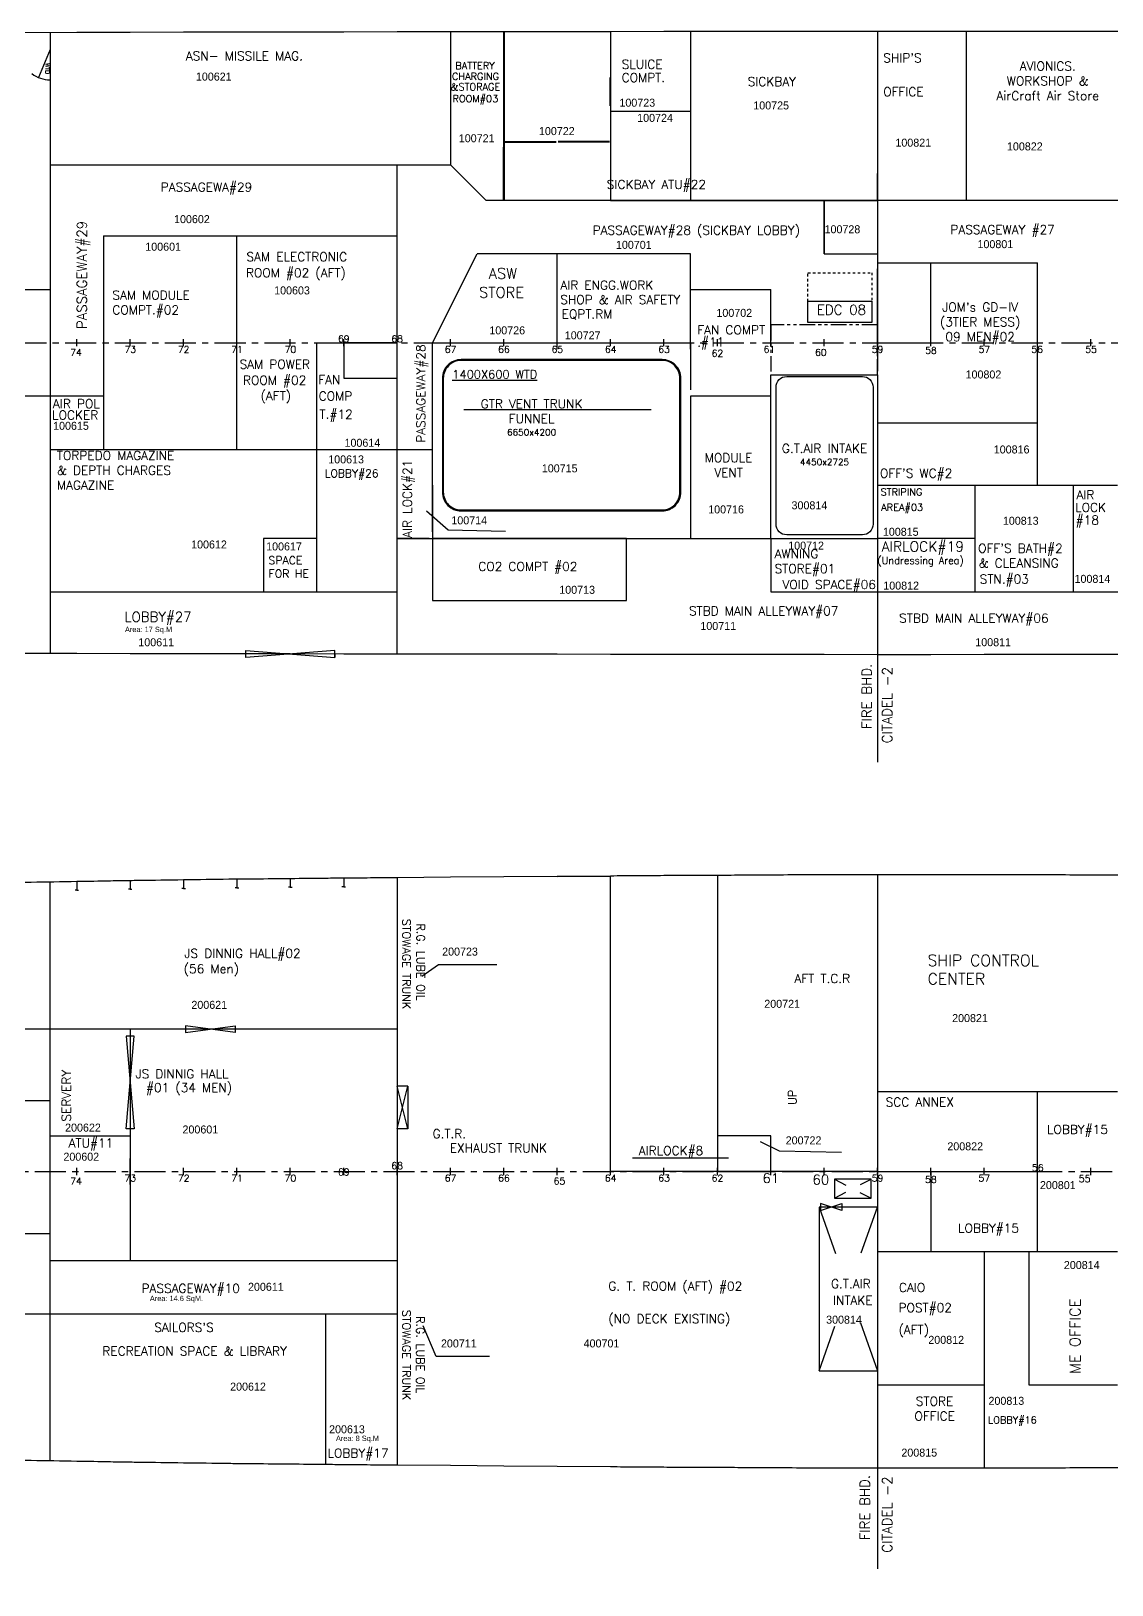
# Model space of a CAD drawing. Header units: millimetres. Extents: x 4499 to 177087, y -131598 to 56514.
# Drawn here: x 49766 to 80140, y -72042 to -28364 of the extents above; entities that cross this region are included whole.
import ezdxf
from ezdxf.enums import TextEntityAlignment as Align

# ---------------------------------------------------------------- set-up
doc = ezdxf.new("R2010")
doc.units = ezdxf.units.MM
doc.header["$LTSCALE"] = 700
doc.header["$MEASUREMENT"] = 0
for name, pattern in [('CENTER', [2, 1.25, -0.25, 0.25, -0.25]), ('DOT', [0.2, 0.1, -0.1]), ('PHANTOM2', [1.25, 0.625, -0.125, 0.125, -0.125, 0.125, -0.125])]:
    doc.linetypes.add(name, pattern=pattern)
for name, color, linetype in [('00', 7, 'Continuous'), ('01', 7, 'Continuous'), ('1 DECK', 7, 'Continuous'), ('2 DECK', 7, 'Continuous'), ('COMPT.NOS', 4, 'Continuous'), ('COMPTNAME', 7, 'Continuous'), ('EDC', 7, 'Continuous'), ('HATCHES', 7, 'Continuous'), ('UP-DOWN', 7, 'Continuous')]:
    doc.layers.add(name, color=color, linetype=linetype)
doc.styles.add('ROMANS', font='romans.shx', dxfattribs={"height": 150})
doc.styles.add('style1', font='romans.shx', dxfattribs={"height": 250})

msp = doc.modelspace()

# ---------------------------------------------------------------- linework, layer by layer
at = {"color": 18, "linetype": 'Continuous', "true_color": 0x000000}
for p, q in [((61551, -28379), (61551, -32124)), ((51051, -52273), (51051, -52513)), ((52551, -52247), (52551, -52487)), ((54051, -52224), (54051, -52464)), ((54051, -52224), (54051, -52464)), ((55551, -52206), (55551, -52446)), ((57051, -52191), (57051, -52431)), ((58551, -52177), (58551, -52417)), ((51051, -52513), (51001, -52513)), ((51051, -52513), (51101, -52513)), ((52551, -52487), (52501, -52487)), ((52551, -52487), (52601, -52487)), ((54051, -52464), (54001, -52464)), ((54051, -52464), (54101, -52464)), ((54051, -52464), (54101, -52464)), ((55551, -52446), (55501, -52446)), ((55551, -52446), (55601, -52446)), ((57051, -52431), (57001, -52431)), ((57051, -52431), (57101, -52431)), ((58551, -52417), (58501, -52417)), ((58551, -52417), (58601, -52417))]:
    msp.add_line(p, q, dxfattribs=at)
at = {"color": 18, "lineweight": 40, "true_color": 0x000000}
for p, q in [((63051, -28376), (63051, -33124)), ((63051, -29669), (63052, -30469)), ((66052, -30469), (66052, -29669)), ((63051, -30624), (63051, -33124)), ((63051, -33124), (63051, -31624)), ((63081, -31474), (64521, -31474)), ((66022, -31474), (64582, -31474))]:
    msp.add_line(p, q, dxfattribs=at)
at = {"color": 18, "true_color": 0x000000}
for p, q in [((66052, -28372), (66052, -33124)), ((68302, -28369), (68302, -33124)), ((73552, -28364), (73552, -37924)), ((50301, -28397), (50301, -45851)), ((50301, -30103), (50301, -31503)), ((50301, -30103), (50301, -31503)), ((50301, -30103), (50301, -31503)), ((50301, -30103), (50301, -31503)), ((50301, -30103), (50301, -31503)), ((50301, -30103), (50301, -31503)), ((63051, -30624), (63051, -33124)), ((63051, -33124), (63051, -31624)), ((60051, -45868), (60051, -32124)), ((62551, -33124), (61551, -32124)), ((66052, -33124), (73552, -33124)), ((61051, -37124), (62301, -34624)), ((64551, -37304), (64551, -34624)), ((33050, -35624), (50301, -35624)), ((51051, -37224), (51051, -37024)), ((52551, -37224), (52551, -37024)), ((54051, -37224), (54051, -37024)), ((55551, -37224), (55551, -37024)), ((57051, -37224), (57051, -37024)), ((58551, -37224), (58551, -37024)), ((60051, -37224), (60051, -37024)), ((61551, -37224), (61551, -37024)), ((63051, -37224), (63051, -37024)), ((64551, -37224), (64551, -37024)), ((66052, -37224), (66052, -37024)), ((67552, -37224), (67552, -37024)), ((69052, -37224), (69052, -37024)), ((70552, -37224), (70552, -37024)), ((72052, -37224), (72052, -37024)), ((73552, -37224), (73552, -37024)), ((75052, -37224), (75052, -37024)), ((76552, -37224), (76552, -37024)), ((78052, -37224), (78052, -37024)), ((79552, -37224), (79552, -37024)), ((70552, -38024), (73552, -38024)), ((70552, -42624), (70552, -38024)), ((73552, -38024), (73552, -42624)), ((51801, -38624), (33050, -38624)), ((61926, -39002), (67191, -39002)), ((50301, -40124), (61051, -40124)), ((61051, -41124), (61051, -42624)), ((73552, -41124), (80302, -41124)), ((76302, -44124), (76302, -41124)), ((60051, -42624), (61051, -42624)), ((60051, -42624), (61051, -42624)), ((60951, -42624), (60051, -42624)), ((61051, -42624), (73552, -42624)), ((70552, -42624), (70552, -44124)), ((76302, -42624), (73552, -42624)), ((73552, -42624), (73552, -45884)), ((70552, -44124), (117054, -44124)), ((70552, -44124), (73552, -44124)), ((50301, -68557), (50301, -52285)), ((60051, -52164), (60051, -68678)), ((66052, -60421), (66052, -52116)), ((69052, -52099), (69052, -57549)), ((73552, -52084), (73552, -68758)), ((60051, -56421), (34550, -56421)), ((52551, -56421), (52551, -62921)), ((69052, -57549), (69052, -59421)), ((60351, -58021), (60051, -58021)), ((60051, -59221), (60351, -58021)), ((60351, -59221), (60051, -58021)), ((60351, -58021), (60351, -59221)), ((60351, -59221), (60051, -59221)), ((50301, -59421), (52551, -59421)), ((70552, -59421), (69052, -59421)), ((69052, -59421), (69052, -60421)), ((70552, -60421), (70552, -59421)), ((51051, -60521), (51051, -60321)), ((52551, -60521), (52551, -60321)), ((54051, -60521), (54051, -60321)), ((55551, -60521), (55551, -60321)), ((57051, -60521), (57051, -60321)), ((58551, -60521), (58551, -60321)), ((60051, -60521), (60051, -60321)), ((61551, -60521), (61551, -60321)), ((63051, -60521), (63051, -60321)), ((64551, -60521), (64551, -60321)), ((66052, -60521), (66052, -60321)), ((73552, -60421), (66052, -60421)), ((67552, -60521), (67552, -60321)), ((69052, -60521), (69052, -60321)), ((69052, -60421), (70552, -60421)), ((70552, -60521), (70552, -60321)), ((72052, -60521), (72052, -60321)), ((73372, -60639), (72340, -60639)), ((72340, -60639), (72340, -61171)), ((72340, -60639), (72665, -60807)), ((73077, -60791), (73372, -60639)), ((73372, -61171), (73372, -60639)), ((73552, -60521), (73552, -60321)), ((75052, -60521), (75052, -60321)), ((76552, -60521), (76552, -60321)), ((78052, -60521), (78052, -60321)), ((79552, -60521), (79552, -60321)), ((79552, -60521), (79552, -60321)), ((72340, -61171), (72661, -61005)), ((73054, -61007), (73372, -61171)), ((71912, -61421), (71912, -66021)), ((73552, -61421), (71912, -61421)), ((71912, -61421), (72376, -62722)), ((72340, -61171), (73372, -61171)), ((73095, -62703), (73552, -61421)), ((76552, -62671), (76552, -68758)), ((77802, -62671), (77802, -66421)), ((34550, -64421), (50301, -64421)), ((50301, -64421), (60051, -64421)), ((71912, -66021), (72357, -64773)), ((73071, -64672), (73552, -66021)), ((71912, -66021), (73552, -66021)), ((73552, -66421), (76552, -66421)), ((77802, -66421), (80302, -66421))]:
    msp.add_line(p, q, dxfattribs=at)
at = {"color": 18, "ltscale": 0.001, "true_color": 0x000000}
msp.add_line((50301, -32124), (61551, -32124), dxfattribs=at)
msp.add_line((50301, -32124), (61551, -32124), dxfattribs=at)
at = {"color": 18, "linetype": 'ByBlock', "true_color": 0x000000}
for p, q in [((51801, -34124), (51801, -40124)), ((58301, -45865), (58301, -45977)), ((58301, -45865), (58301, -45977))]:
    msp.add_line(p, q, dxfattribs=at)
at = {"color": 18, "linetype": 'CENTER', "true_color": 0x000000}
msp.add_line((7870, -60421), (163784, -60421), dxfattribs=at)
at = {"color": 18, "true_color": 0x000000}
for points in [[(73552, -37124), (75052, -37124), (75052, -34874)], [(50301, -44124), (60051, -44124)], [(54101, -56325), (54101, -56516), (55501, -56325), (55501, -56516), (54101, -56325)], [(54101, -56325), (54101, -56516), (55501, -56325), (55501, -56516), (54101, -56325)], [(52438, -59221), (52663, -56621), (52438, -56621), (52663, -59221), (52438, -59221)], [(46051, -58421), (50301, -58421)], [(50301, -62171), (48051, -62171), (48051, -62921), (46551, -62921), (43550, -62921), (43550, -60421), (46051, -60421)], [(71952, -61321), (71952, -61521), (72552, -61321), (72552, -61521), (71952, -61321)], [(50301, -62921), (60051, -62921)]]:
    msp.add_lwpolyline(points, dxfattribs=at)
at = {"color": 18, "linetype": 'DOT', "true_color": 0x000000}
msp.add_lwpolyline([(71598, -35960), (71598, -35159), (73398, -35159), (73398, -35961)], dxfattribs=at)
at = {"color": 18, "linetype": 'CENTER', "true_color": 0x000000}
msp.add_lwpolyline([(7322, -37124), (117054, -37124), (167714, -37124)], dxfattribs=at)
at = {"color": 18, "true_color": 0x000000}
for points in [[(58551, -38124), (60051, -38124), (60051, -37124), (58551, -37124)], [(55801, -45977), (55801, -45779), (58301, -45977), (58301, -45777), (55801, -45977)], [(55801, -45977), (55801, -45779), (58301, -45977), (58301, -45777), (55801, -45977)], [(72340, -61171), (73372, -61171), (73372, -60639), (72340, -60639)]]:
    msp.add_lwpolyline(points, close=True, dxfattribs=at)
for points in [[(61851, -41849), (67502, -41849, 0.414214), (68027, -41324), (68027, -38124, 0.414214), (67502, -37599), (61851, -37599, 0.414214), (61326, -38124), (61326, -41324, 0.414214)], [(61851, -41824), (67502, -41824, 0.414214), (68002, -41324), (68002, -38124, 0.414214), (67502, -37624), (61851, -37624, 0.414214), (61351, -38124), (61351, -41324, 0.414214)], [(71002, -38074), (73127, -38074, -0.414214), (73427, -38374), (73427, -42224, -0.414214), (73127, -42524), (71002, -42524, -0.414214), (70702, -42224), (70702, -38374, -0.414214)]]:
    msp.add_lwpolyline(points, format="xyb", close=True, dxfattribs=at)
at = {"layer": '00', "color": 18, "true_color": 0x000000}
for p, q in [((50301, -32124), (50301, -33874)), ((73552, -33117), (73552, -32367)), ((73552, -39374), (78052, -39374)), ((79052, -41124), (79052, -44124))]:
    msp.add_line(p, q, dxfattribs=at)
for points in [[(88553, -33124), (73552, -33124), (62551, -33124)], [(51801, -34124), (60051, -34124)]]:
    msp.add_lwpolyline(points, dxfattribs=at)
at = {"layer": '00', "color": 18, "linetype": 'PHANTOM2', "true_color": 0x000000}
msp.add_lwpolyline([(73552, -38024), (73552, -36624), (70552, -36624), (70552, -38024)], dxfattribs=at)
at = {"layer": '00', "color": 18, "linetype": 'Continuous', "true_color": 0x000000}
msp.add_lwpolyline([(61051, -42444), (61051, -37124), (68302, -37124), (68302, -38444)], dxfattribs=at)
at = {"layer": '00', "color": 18, "true_color": 0x000000}
for points in [[(68302, -42624), (70552, -42624), (70552, -38624), (68302, -38624)], [(61051, -44374), (66502, -44374), (66502, -42624), (61051, -42624)]]:
    msp.add_lwpolyline(points, close=True, dxfattribs=at)
at = {"layer": '01', "color": 18, "linetype": 'ByBlock', "true_color": 0x000000}
for p, q in [((76052, -33124), (76052, -28364)), ((68302, -30624), (66052, -30624)), ((72052, -34624), (72052, -33124)), ((72052, -33124), (72052, -34624)), ((55551, -40124), (55551, -34124)), ((68302, -34624), (62301, -34624)), ((68302, -37304), (68302, -34624)), ((72052, -34624), (73552, -34624)), ((73552, -34874), (78052, -34874)), ((78052, -41124), (78052, -34874)), ((73552, -36549), (73552, -35049)), ((68302, -35624), (70552, -35624)), ((70552, -37124), (70552, -35624)), ((73552, -37124), (73552, -35874)), ((57801, -44124), (57801, -37124)), ((57801, -37124), (60051, -37124)), ((61051, -37304), (61051, -37124)), ((79052, -44124), (80302, -44124)), ((73552, -45884), (73552, -48916)), ((73552, -58171), (80302, -58171)), ((78052, -62671), (78052, -58171)), ((52551, -60791), (52551, -60051)), ((73552, -60421), (78052, -60421)), ((75052, -60421), (75052, -62671)), ((73552, -62671), (80302, -62671)), ((41300, -64421), (50301, -64421)), ((58051, -68660), (58051, -64421)), ((73552, -68758), (73552, -71594))]:
    msp.add_line(p, q, dxfattribs=at)
at = {"layer": '01', "color": 18, "true_color": 0x000000}
for p, q in [((50301, -28883), (49972, -29667)), ((62426, -44374), (65052, -44374))]:
    msp.add_line(p, q, dxfattribs=at)
at = {"layer": '01', "color": 18, "linetype": 'ByBlock', "true_color": 0x000000}
msp.add_lwpolyline([(73398, -36559), (71598, -36560), (71598, -35960), (73398, -35959)], close=True, dxfattribs=at)
at = {"layer": '01', "color": 18, "linetype": 'Continuous', "true_color": 0x000000}
msp.add_lwpolyline([(57801, -42624), (56301, -42624), (56301, -44124)], dxfattribs=at)
at = {"layer": '01', "color": 18, "true_color": 0x000000}
msp.add_arc((50301, -28883), 850, 232.8164, 270, dxfattribs=at)
at = {"layer": '1 DECK', "color": 18, "true_color": 0x000000}
for points in [[(49551, -28399, 0), (51051, -28395, 0), (52551, -28391, 0), (54051, -28389, 0), (55551, -28387, 0), (57051, -28385, 0), (58551, -28382, 0), (60051, -28379, 0), (61551, -28377, 0), (63051, -28376, 0), (64551, -28375, 0), (66052, -28372, 0), (67552, -28370, 0), (69052, -28369, 0), (70552, -28367, 0), (72052, -28365, 0), (73552, -28364, 0), (75052, -28364, 0), (76552, -28365, 0), (78052, -28366, 0), (79552, -28367, 0), (81052, -28367, 0)], [(49551, -45849, 0), (51051, -45853, 0), (52551, -45856, 0), (54051, -45859, 0), (55551, -45861, 0), (57051, -45863, 0), (58551, -45865, 0), (60051, -45868, 0), (61551, -45871, 0), (63051, -45872, 0), (64551, -45873, 0), (66052, -45875, 0), (67552, -45878, 0), (69052, -45879, 0), (70552, -45881, 0), (72052, -45883, 0), (73552, -45884, 0), (75052, -45884, 0), (76552, -45883, 0), (78052, -45882, 0), (79552, -45881, 0), (81052, -45880, 0)]]:
    msp.add_polyline3d(points, dxfattribs=at)
at = {"layer": '2 DECK', "color": 18, "true_color": 0x000000}
msp.add_line((64551, -52128), (66052, -52116), dxfattribs=at)
for points in [[(81052, -52100, 0.000133), (80427, -52095, 0.000095), (79552, -52090, 0.000571), (78598, -52085, 0.001), (78052, -52084), (76552, -52084), (75052, -52084), (73552, -52084), (72052, -52084, 0.000833), (71516, -52084, 0.000463), (70552, -52089, 0.000722), (69821, -52093, -0.000685), (69052, -52099, -0.000805), (68173, -52102, 0.001138), (67552, -52105, 0.000167), (66802, -52110, 0.000167), (66052, -52116), (64551, -52128), (63051, -52140), (61551, -52152), (60051, -52164, 0.000167), (59301, -52170, 0.000167), (58551, -52177, 0.00025), (58051, -52181, -0.000125), (57051, -52192, -0.000375), (56051, -52201, 0.00075), (55551, -52206, 0.0005), (55320, -52208, 0.000091), (54051, -52226, 0.000076), (52782, -52243, 0.000417), (52551, -52247, 0.000657), (52002, -52256, -0.000379), (51051, -52273, -0.000028), (49765, -52294, -0.000167), (49551, -52298)], [(81052, -68742, -0.000133), (80427, -68747, -0.000095), (79552, -68752, -0.000571), (78598, -68757, -0.001), (78052, -68758), (76552, -68758), (75052, -68758), (73552, -68758), (72052, -68758, -0.000833), (71516, -68757, -0.000463), (70552, -68753, -0.000722), (69821, -68748, 0.000685), (69052, -68743, 0.000805), (68173, -68740, -0.001138), (67552, -68737, -0.000167), (66802, -68732, -0.000167), (66052, -68726), (64551, -68714), (63051, -68702), (61551, -68690), (60051, -68678, -0.000167), (59301, -68672, -0.000167), (58551, -68665, -0.00025), (58051, -68660, 0.000125), (57051, -68650, 0.000375), (56051, -68641, -0.00075), (55551, -68636, -0.0005), (55320, -68633, -0.000091), (54051, -68616, -0.000076), (52782, -68599, -0.000417), (52551, -68595, -0.000657), (52002, -68586, 0.000379), (51051, -68569, 0.000028), (49765, -68548, 0.000167), (49551, -68544)]]:
    msp.add_lwpolyline(points, format="xyb", dxfattribs=at)
at = {"layer": 'COMPT.NOS', "color": 18, "linetype": 'ByBlock', "true_color": 0x000000}
for p, q in [((61490, -42395), (60875, -41858)), ((63102, -42433), (61490, -42395)), ((61214, -54609), (60746, -54943)), ((62851, -54609), (61214, -54609)), ((70802, -59850), (70267, -59583)), ((72539, -59883), (70802, -59850)), ((61147, -65625), (60780, -64757)), ((62651, -65625), (61147, -65625))]:
    msp.add_line(p, q, dxfattribs=at)
at = {"layer": 'COMPTNAME', "color": 18, "linetype": 'ByBlock', "true_color": 0x000000}
msp.add_line((69367, -60047), (66667, -60047), dxfattribs=at)

# ---------------------------------------------------------------- texts
at = {"color": 18, "true_color": 0x000000, "style": 'ROMANS'}
msp.add_text('WTD', height=118.5, rotation=270, dxfattribs=at).set_placement((50168, -29262))
for s, height, p in [('69', 189, (58554, -37012)), ('68', 189, (60053, -37014)), ('73', 189, (52554, -37311)), ('72', 189, (54054, -37311)), ('71', 189, (55554, -37311)), ('70', 189, (57054, -37311)), ('67', 189, (61554, -37311)), ('66', 189, (63054, -37311)), ('65', 189, (64555, -37311)), ('64', 189, (66055, -37311)), ('63', 189, (67555, -37311)), ('62', 189, (69055, -37422)), ('61', 189, (70515, -37311)), ('59', 189, (73555, -37311)), ('58', 189, (75055, -37341)), ('57', 189, (76555, -37311)), ('56', 189, (78039, -37311)), ('55', 189, (79555, -37311)), ('68', 192.5, (60054, -60255)), ('56', 192.5, (78055, -60317)), ('73', 192.5, (52554, -60608)), ('72', 192.5, (54054, -60608)), ('71', 192.5, (55554, -60608)), ('70', 192.5, (57054, -60608)), ('69', 192.5, (58554, -60433)), ('67', 192.5, (61554, -60608)), ('66', 192.5, (63054, -60608)), ('64', 192.5, (66055, -60608)), ('63', 192.5, (67555, -60608)), ('62', 192.5, (69055, -60608)), ('61', 270, (70555, -60608)), ('59', 192.5, (73555, -60608)), ('58', 192.5, (75055, -60646)), ('57', 192.5, (76555, -60608))]:
    msp.add_text(s, height=height, dxfattribs=at).set_placement(p, align=Align.MIDDLE)
for s, height, p in [('74', 189, (51030, -37490)), ('60', 189, (71960, -37490)), ('74', 192.5, (51030, -60787)), ('65', 192.5, (64614, -60787)), ('60', 275, (71960, -60787)), ('55', 192.5, (79374, -60719))]:
    msp.add_text(s, height=height, dxfattribs=at).set_placement(p, align=Align.CENTER)
for s, p in [('FIRE BHD.', (73388, -46146)), ('CITADEL -2', (73961, -46239)), ('FIRE BHD.', (73334, -68950)), ('CITADEL -2', (73961, -68992))]:
    msp.add_text(s, height=275, rotation=90, dxfattribs=at).set_placement(p, align=Align.RIGHT)
at = {"color": 18, "true_color": 0x000000, "char_height": 150.01, "attachment_point": 1}
for s, insert, width in [('Area: 17 Sq.M', (52405, -45108), 2090.1), ('Area: 14.6 SqM.', (53104, -63914), 3188.82), ('Area: 8 Sq.M', (58334, -67847), 1700.08)]:
    msp.add_mtext(s, dxfattribs=dict(at, insert=insert, width=width))
at = {"layer": 'COMPT.NOS', "color": 18, "linetype": 'ByBlock', "true_color": 0x000000, "char_height": 225, "attachment_point": 1}
for s, insert, width in [('100621', (54398, -29531), 1831.54), ('100723', (66300, -30264), 1831.54), ('100725', (70062, -30341), 1831.54), ('100724', (66799, -30691), 1831.54), ('100721', (61786, -31264), 1831.54), ('100722', (64039, -31062), 1831.54), ('100821', (74056, -31388), 1831.54), ('100822', (77191, -31493), 1831.54), ('100602', (53784, -33538), 1831.54), ('100728', (72065, -33822), 1831.54), ('100601', (52975, -34313), 1831.54), ('100701', (66202, -34260), 1831.54), ('100801', (76363, -34241), 1831.54), ('100603', (56597, -35541), 1831.54), ('100702', (69026, -36172), 1831.54), ('100726', (62645, -36664), 1831.54), ('100727', (64765, -36803), 1831.54), ('100802', (76028, -37904), 1831.54), ('100615', (50385, -39347), 1831.54), ('100614', (58574, -39824), 1831.54), ('100816', (76820, -40012), 1831.54), ('100613', (58117, -40291), 1831.54), ('100715', (64119, -40543), 1831.54), ('100716', (68795, -41697), 1831.54), ('300814', (71137, -41582), 1831.54), ('100714', (61577, -42004), 1831.54), ('100815', (73704, -42326), 1831.54), ('100813', (77076, -42016), 1831.54), ('100612', (54264, -42683), 1831.54), ('100617', (56372, -42738), 1831.54), ('100712', (71044, -42715), 1831.54), ('100814', (79090, -43649), 1831.54), ('100713', (64610, -43957), 1831.54), ('100812', (73716, -43839), 1831.54), ('100711', (68575, -44974), 1831.54), ('100611', (52780, -45432), 1831.54), ('100811', (76301, -45430), 1831.54), ('200723', (61318, -54127), 1831.54), ('200621', (54271, -55624), 1831.54), ('200721', (70371, -55595), 1831.54), ('200821', (75650, -55996), 1831.54), ('200622', (50722, -59075), 1831.54), ('200601', (54021, -59127), 1323.41), ('200722', (70973, -59434), 1831.54), ('200822', (75516, -59601), 1831.54), ('200602', (50675, -59893), 1831.54), ('200801', (78118, -60691), 1831.54), ('200814', (78790, -62938), 1831.54), ('200611', (55862, -63550), 1831.54), ('300814', (72109, -64474), 1831.54), ('200812', (74981, -65041), 1831.54), ('200711', (61285, -65142), 1831.54), ('400701', (65294, -65141), 1831.54), ('200612', (55360, -66356), 1831.54), ('200813', (76672, -66755), 1831.54), ('200613', (58141, -67555), 1831.54), ('200815', (74224, -68211), 1831.54)]:
    msp.add_mtext(s, dxfattribs=dict(at, insert=insert, width=width))
at = {"layer": 'COMPTNAME', "color": 18, "true_color": 0x000000}
for s, height, style, p in [('ASN- MISSILE MAG. ', 250.01, 'style1', (57577, -29187)), ('PASSAGEWAY#28 (SICKBAY LOBBY)', 250.01, 'style1', (71375, -34087)), ('PASSAGEWAY #27', 250.01, 'style1', (78535, -34068)), ('LOBBY#26', 220, 'ROMANS', (59529, -40909)), ('VOID SPACE#06', 250.01, 'style1', (73509, -44046)), ('AFT T.C.R', 250, 'style1', (72784, -55121)), ('G.T.R.', 250, 'style1', (61991, -59484)), ('ATU#11', 250, 'style1', (52074, -59746)), ('EXHAUST TRUNK', 250.01, 'style1', (64266, -59887)), ('PASSAGEWAY#10', 250.01, 'style1', (55633, -63831)), ('G. T. ROOM (AFT) #02', 250.01, 'style1', (69751, -63769)), ('G.T.AIR', 250, 'style1', (73362, -63702)), ('INTAKE', 250, 'style1', (73415, -64167)), ('(NO DECK EXISTING)', 250.01, 'style1', (69416, -64684))]:
    msp.add_text(s, height=height, dxfattribs=dict(at, style=style)).set_placement(p, align=Align.RIGHT)
at = {"layer": 'COMPTNAME', "color": 18, "linetype": 'ByBlock', "true_color": 0x000000}
for s, height, style, p in [('BATTERY ', 200, 'style1', (61690, -29436)), ('SLUICE ', 250, 'style1', (66364, -29424)), ("SHIP'S ", 250, 'style1', (73713, -29243)), ('CHARGING', 200, 'style1', (61596, -29733)), ('COMPT.', 250, 'style1', (66364, -29797)), ('&STORAGE ', 200, 'style1', (61554, -30031)), ('ROOM#03', 200, 'style1', (61609, -30363)), ('OFFICE', 250, 'style1', (73713, -30194)), ('SAM ELECTRONIC ', 250.01, 'style1', (55820, -34831)), ('ROOM #02 (AFT)', 250.01, 'style1', (55804, -35283)), ('ASW ', 300, 'ROMANS', (62628, -35324)), ('STORE', 300, 'ROMANS', (62356, -35858)), ('AIR ENGG.WORK', 250.01, 'style1', (64640, -35631)), ('SHOP & AIR SAFETY ', 250.01, 'style1', (64636, -36038)), ('EQPT.RM', 250, 'style1', (64677, -36444)), ('SAM POWER ', 250, 'style1', (55625, -37855)), ('ROOM #02 ', 250, 'style1', (55722, -38304)), ('FAN ', 250, 'style1', (57838, -38290)), ('AIR POL ', 250, 'style1', (50379, -38963)), ('(AFT)', 250, 'style1', (56215, -38741)), ('COMP', 250, 'style1', (57850, -38749)), ('LOCKER', 250, 'style1', (50357, -39282)), ('T.#12', 250, 'style1', (57874, -39260)), ("OFF'S WC#2", 250, 'style1', (73620, -40918)), ('STRIPING ', 200.2, 'ROMANS', (73639, -41422)), ('AIR', 250, 'style1', (79146, -41524)), ('AREA#03', 200.2, 'ROMANS', (73658, -41851)), ('LOCK', 250, 'style1', (79109, -41880)), ('#18', 250, 'style1', (79125, -42235)), ("OFF'S BATH#2 ", 250.01, 'style1', (76380, -43028)), ('(Undressing Area)', 200.21, 'ROMANS', (73549, -43345)), ('& CLEANSING', 250.01, 'style1', (76395, -43442)), ('STN.#03', 250, 'style1', (76424, -43893)), ('JS DINNIG HALL#02', 250.01, 'style1', (54074, -54415)), ('(56 Men)', 250, 'style1', (54055, -54848)), ('SHIP CONTROL ', 320.12, 'ROMANS', (74961, -54646)), ('CENTER', 320.1, 'ROMANS', (74961, -55165)), ('JS DINNIG HALL ', 250.01, 'style1', (52702, -57802)), ('#01 (34 MEN)', 250.01, 'style1', (52995, -58188)), ('AIRLOCK#8', 250, 'style1', (66843, -59959)), ('CAIO ', 250, 'style1', (74154, -63807)), ('POST#02 ', 250, 'style1', (74143, -64374)), ("SAILORS'S ", 250, 'style1', (53228, -64928)), ('(AFT)', 250, 'style1', (74143, -64995)), ('RECREATION SPACE & LIBRARY', 250.01, 'style1', (51771, -65595)), ('STORE', 250, 'style1', (74629, -67004)), ('OFFICE', 250, 'style1', (74591, -67421))]:
    msp.add_text(s, height=height, dxfattribs=dict(at, style=style)).set_placement(p)
at = {"layer": 'COMPTNAME', "color": 18, "true_color": 0x000000}
for s, height, style, p in [('FAN COMPT', 250, 'style1', (68487, -36888, 0)), ('.#11', 250, 'style1', (68487, -37230, 0)), ('AIRLOCK#19', 286, 'ROMANS', (73668, -42993))]:
    msp.add_text(s, height=height, dxfattribs=dict(at, style=style)).set_placement(p)
at = {"layer": 'COMPTNAME', "color": 18, "true_color": 0x000000, "style": 'style1'}
msp.add_text('PASSAGEWAY#28', height=250.01, rotation=90, dxfattribs=at).set_placement((60843, -37173), align=Align.RIGHT)
at = {"layer": 'COMPTNAME', "color": 18, "linetype": 'ByBlock', "true_color": 0x000000, "style": 'style1'}
for s, height, p in [('AIR LOCK#21', 250.01, (60464, -42611)), ('SERVERY', 250, (50882, -59020))]:
    msp.add_text(s, height=height, rotation=90, dxfattribs=at).set_placement(p)
at = {"layer": 'COMPTNAME', "color": 18, "linetype": 'ByBlock', "lineweight": -2, "ltscale": 0.2, "true_color": 0x000000, "style": 'style1'}
for s, p in [('STOWAGE TRUNK', (60203, -55861)), ('R.G. LUBE OIL', (60601, -55617)), ('STOWAGE TRUNK', (60203, -66852)), ('R.G. LUBE OIL', (60592, -66655))]:
    msp.add_text(s, height=230.01, rotation=270, dxfattribs=at).set_placement(p, align=Align.RIGHT)
at = {"layer": 'COMPTNAME', "color": 18, "true_color": 0x000000}
for s, insert, char_height, width, attachment_point, style in [('AVIONICS. WORKSHOP & AirCraft Air Store', (78337, -29764), 250.01, 3579.76, 5, 'style1'), ('\\pt2800;SICKBAY', (70583, -29783), 250.01, 3044.37, 5, 'style1'), ('PASSAGEWA#29', (53409, -32625), 250.01, 2750.13, 1, 'style1'), ('\\pt2500;SICKBAY ATU#22', (67339, -32717), 250.01, 2710.25, 5, 'style1'), ('SAM MODULE COMPT.#02', (52050, -35661), 250.01, 2914.34, 1, 'style1'), ("JOM's GD-IV\\P(3TIER MESS)\\P09{\\Fromans.shx|c1; MEN}#02", (76437, -36581), 250.01, 3391.83, 5, 'style1'), ('GTR VENT TRUNK\\PFUNNEL\\P{\\H0.7273x;6650x4200}', (63832, -39225), 250.01, 5741.05, 5, 'style1'), ('\\pt4007.4;TORPEDO MAGAZINE  & DEPTH CHARGES MAGAZINE', (50492, -40169), 250.01, 4115.01, 1, 'style1'), ('G.T.AIR INTAKE\\P{\\H0.7273x;4450x2725}', (72064, -40269), 250.01, 2584.76, 5, 'style1'), ('MODULE VENT', (69368, -40566), 250.01, 1403.71, 5, 'style1'), ('CO2 COMPT #02', (63727, -43455), 250.01, 4622.33, 5, 'style1'), ('AWNING STORE#01', (70661, -42933), 250.01, 2919.23, 1, 'style1'), ('STBD MAIN ALLEYWAY#07', (68254, -44538), 250.01, 5494.43, 1, 'style1'), ('LOBBY#27', (52389, -44692), 275, 2377.34, 1, 'ROMANS'), ('STBD MAIN ALLEYWAY#06', (74161, -44742), 250.01, 8184.07, 1, 'style1'), ('SCC ANNEX', (73781, -58344), 250, 2572.3, 1, 'style1'), ('{\\Fromans.shx|c0;LOBBY#15}', (78315, -59115), 250.01, 1086.72, 1, 'style1'), ('{\\Fromans.shx|c0;LOBBY#15}', (75816, -61889), 250.01, 1086.72, 1, 'style1'), ('LOBBY#17', (58097, -68213), 250, 2377.34, 1, 'style1')]:
    msp.add_mtext(s, dxfattribs=dict(at, insert=insert, char_height=char_height, width=width, attachment_point=attachment_point, style=style))
at = {"layer": 'COMPTNAME', "color": 18, "true_color": 0x000000, "attachment_point": 1, "rotation": 90, "style": 'ROMANS'}
for s, insert, char_height, width in [('PASSAGEWAY#29', (51056, -36741), 275.01, 2791.69), ('ME OFFICE', (78955, -66116), 300, 2572.3)]:
    msp.add_mtext(s, dxfattribs=dict(at, insert=insert, char_height=char_height, width=width))
at = {"layer": 'COMPTNAME', "color": 18, "true_color": 0x000000, "attachment_point": 1}
for s, insert, char_height, width in [('{\\Fromans.shx|c0;\\H3x;SPACE FOR HE}', (56437, -43128), 75, 1326.4), ('{\\Fromans.shx|c0;LOBBY#16}', (76658, -67306), 200.01, 1086.72)]:
    msp.add_mtext(s, dxfattribs=dict(at, insert=insert, char_height=char_height, width=width))
at = {"layer": 'EDC', "color": 18, "true_color": 0x000000, "style": 'ROMANS'}
msp.add_text('EDC 08', height=275, dxfattribs=at).set_placement((73230, -36336), align=Align.RIGHT)
at = {"layer": 'HATCHES', "color": 18, "true_color": 0x000000, "style": 'ROMANS'}
msp.add_text('UP', height=235.1, rotation=90, dxfattribs=at).set_placement((71280, -58554))
at = {"layer": 'UP-DOWN', "color": 18, "true_color": 0x000000, "style": 'ROMANS'}
msp.add_text('%%u1400X600 WTD', height=235.14, dxfattribs=at).set_placement((61602, -38129))

doc.saveas('drawing.dxf')
